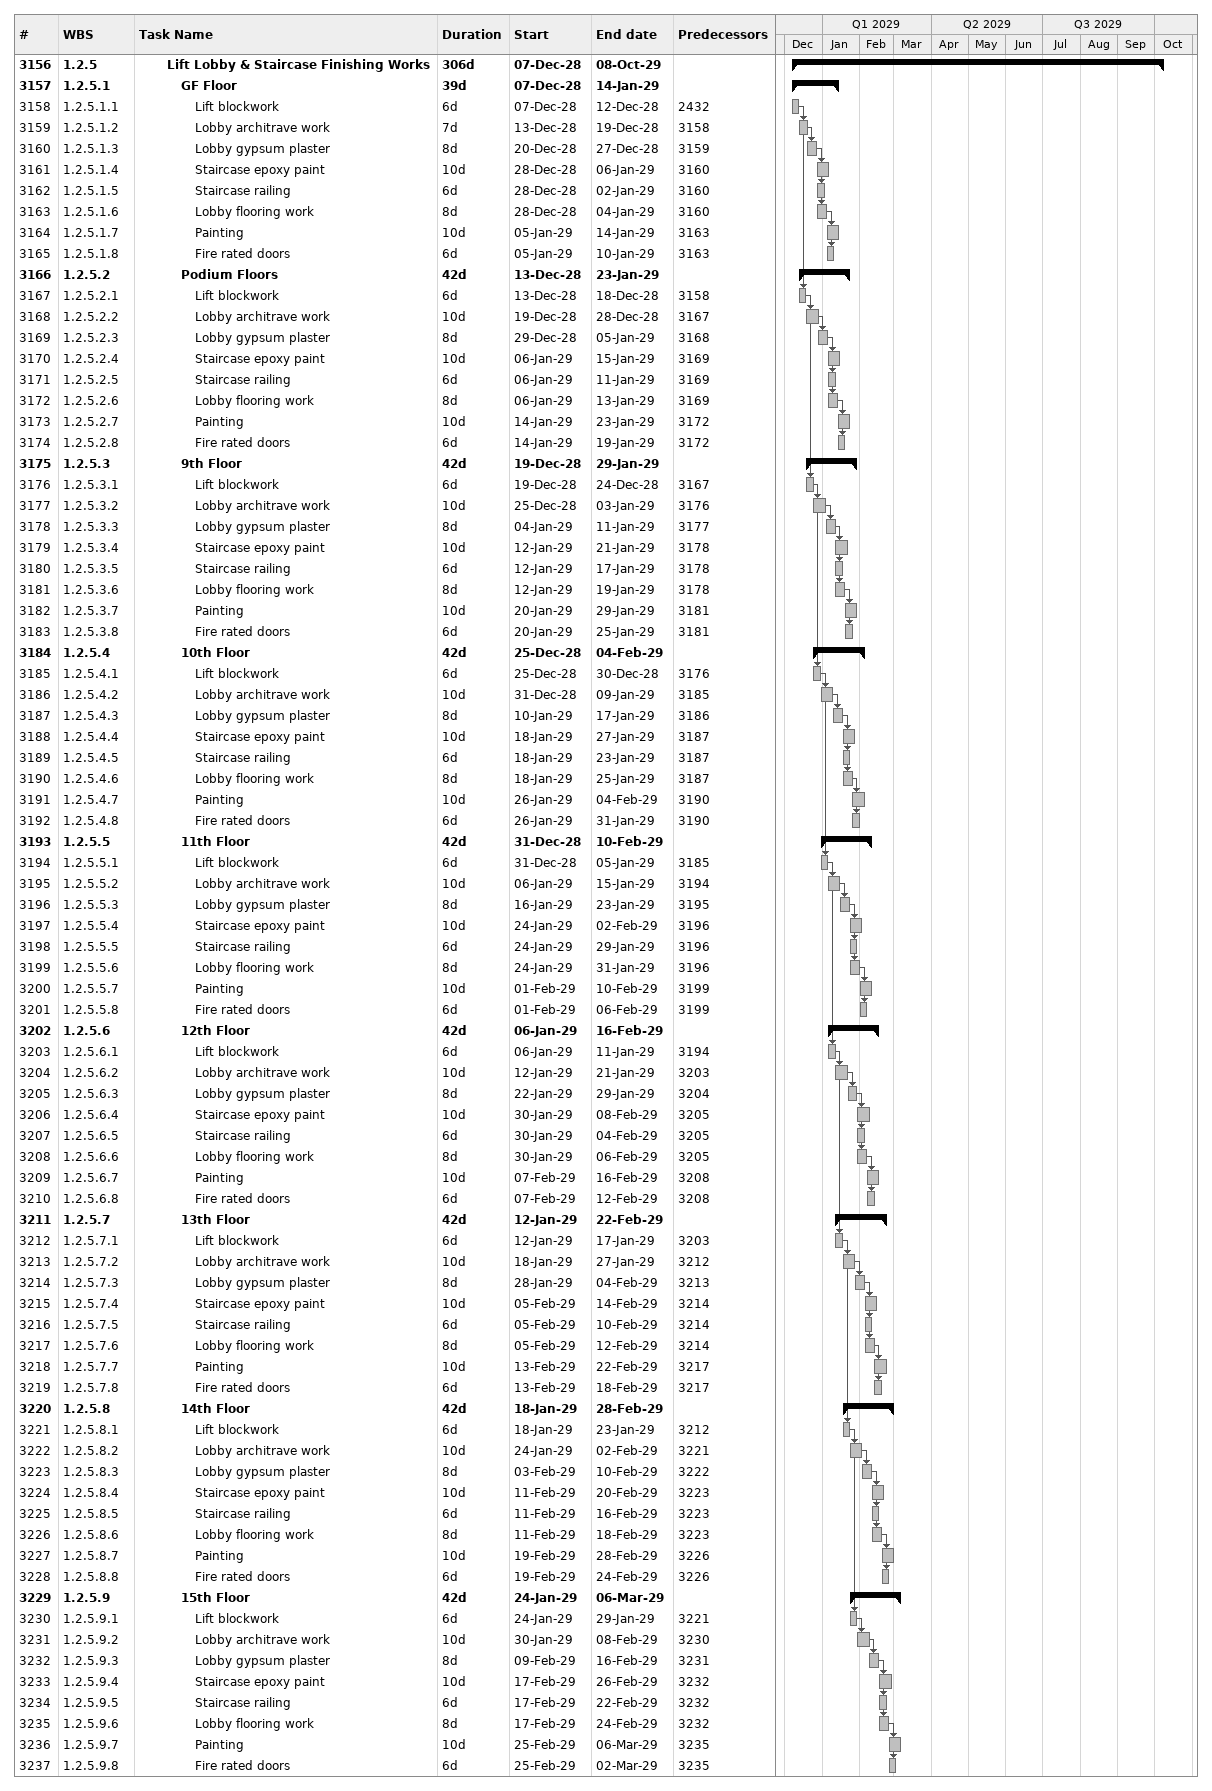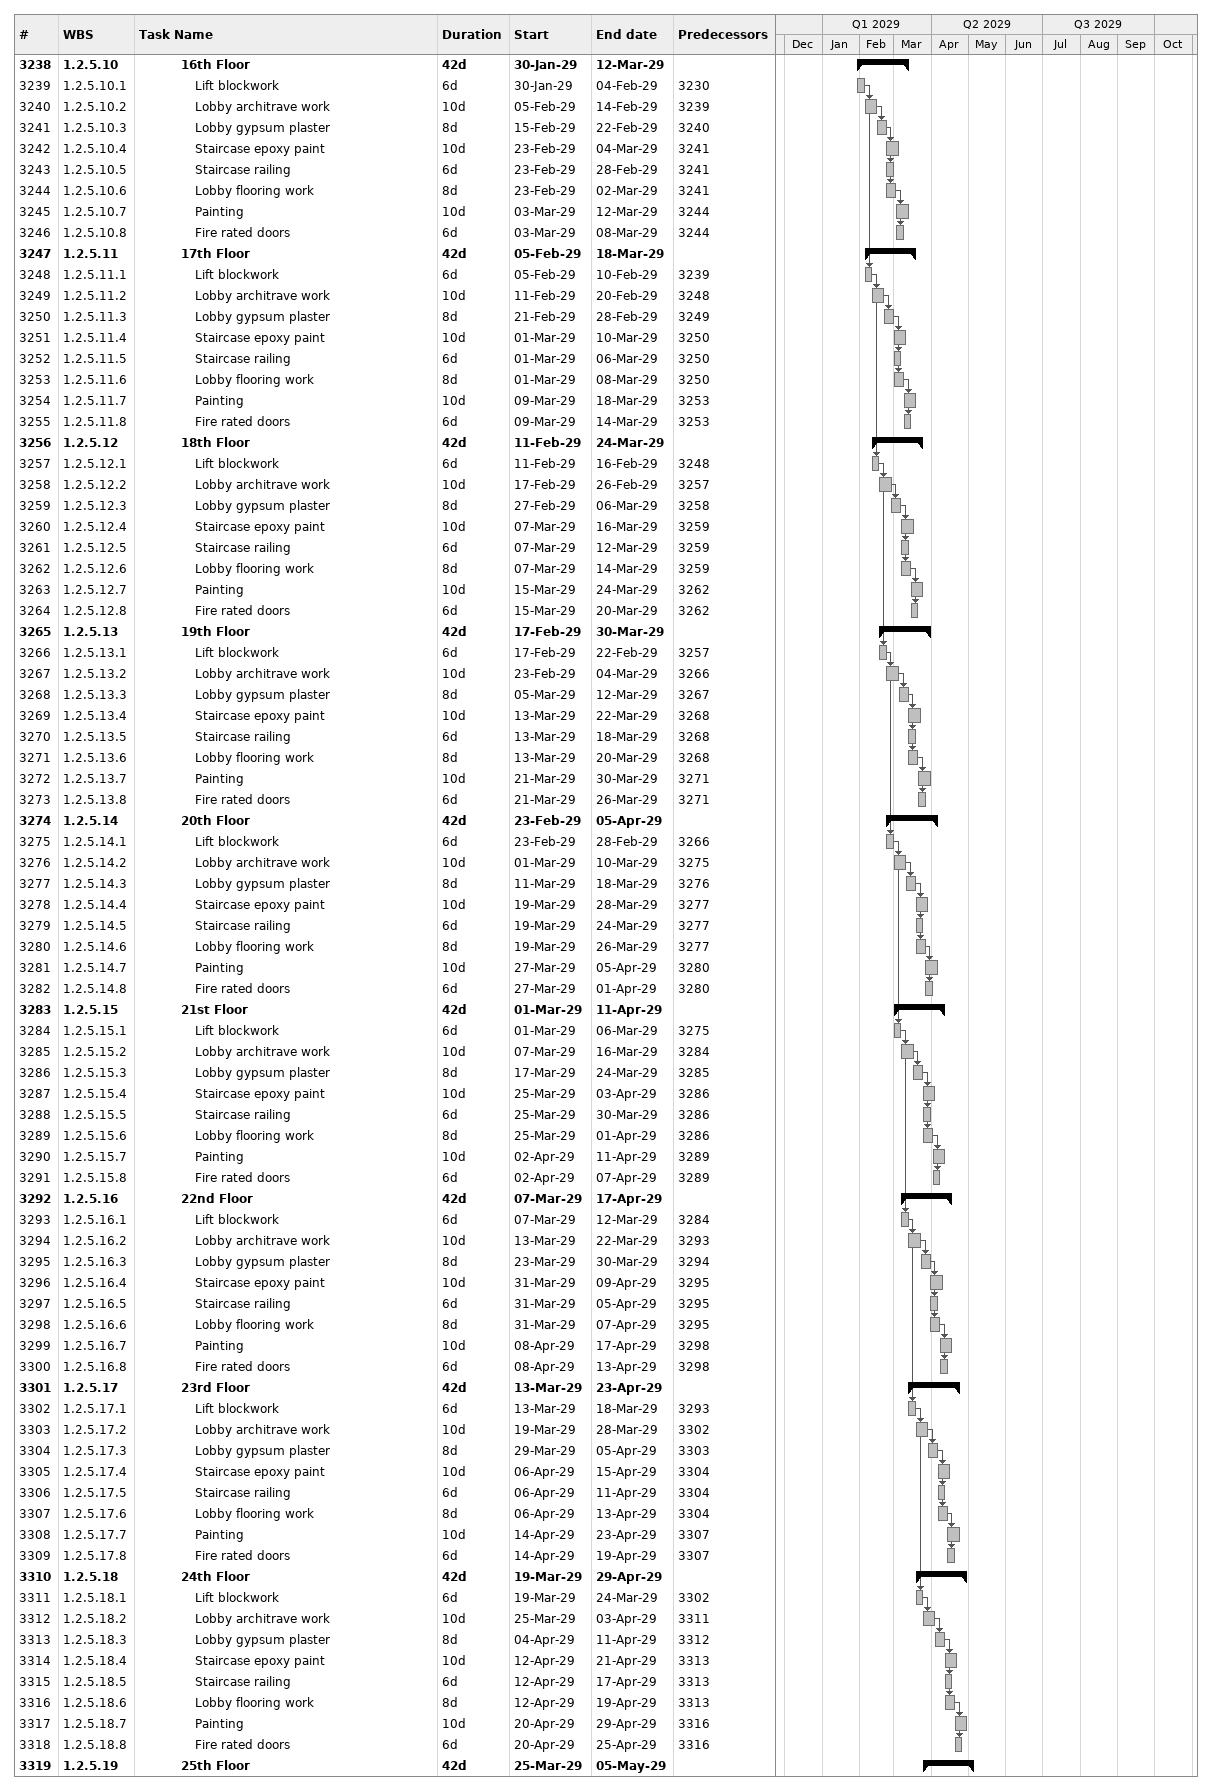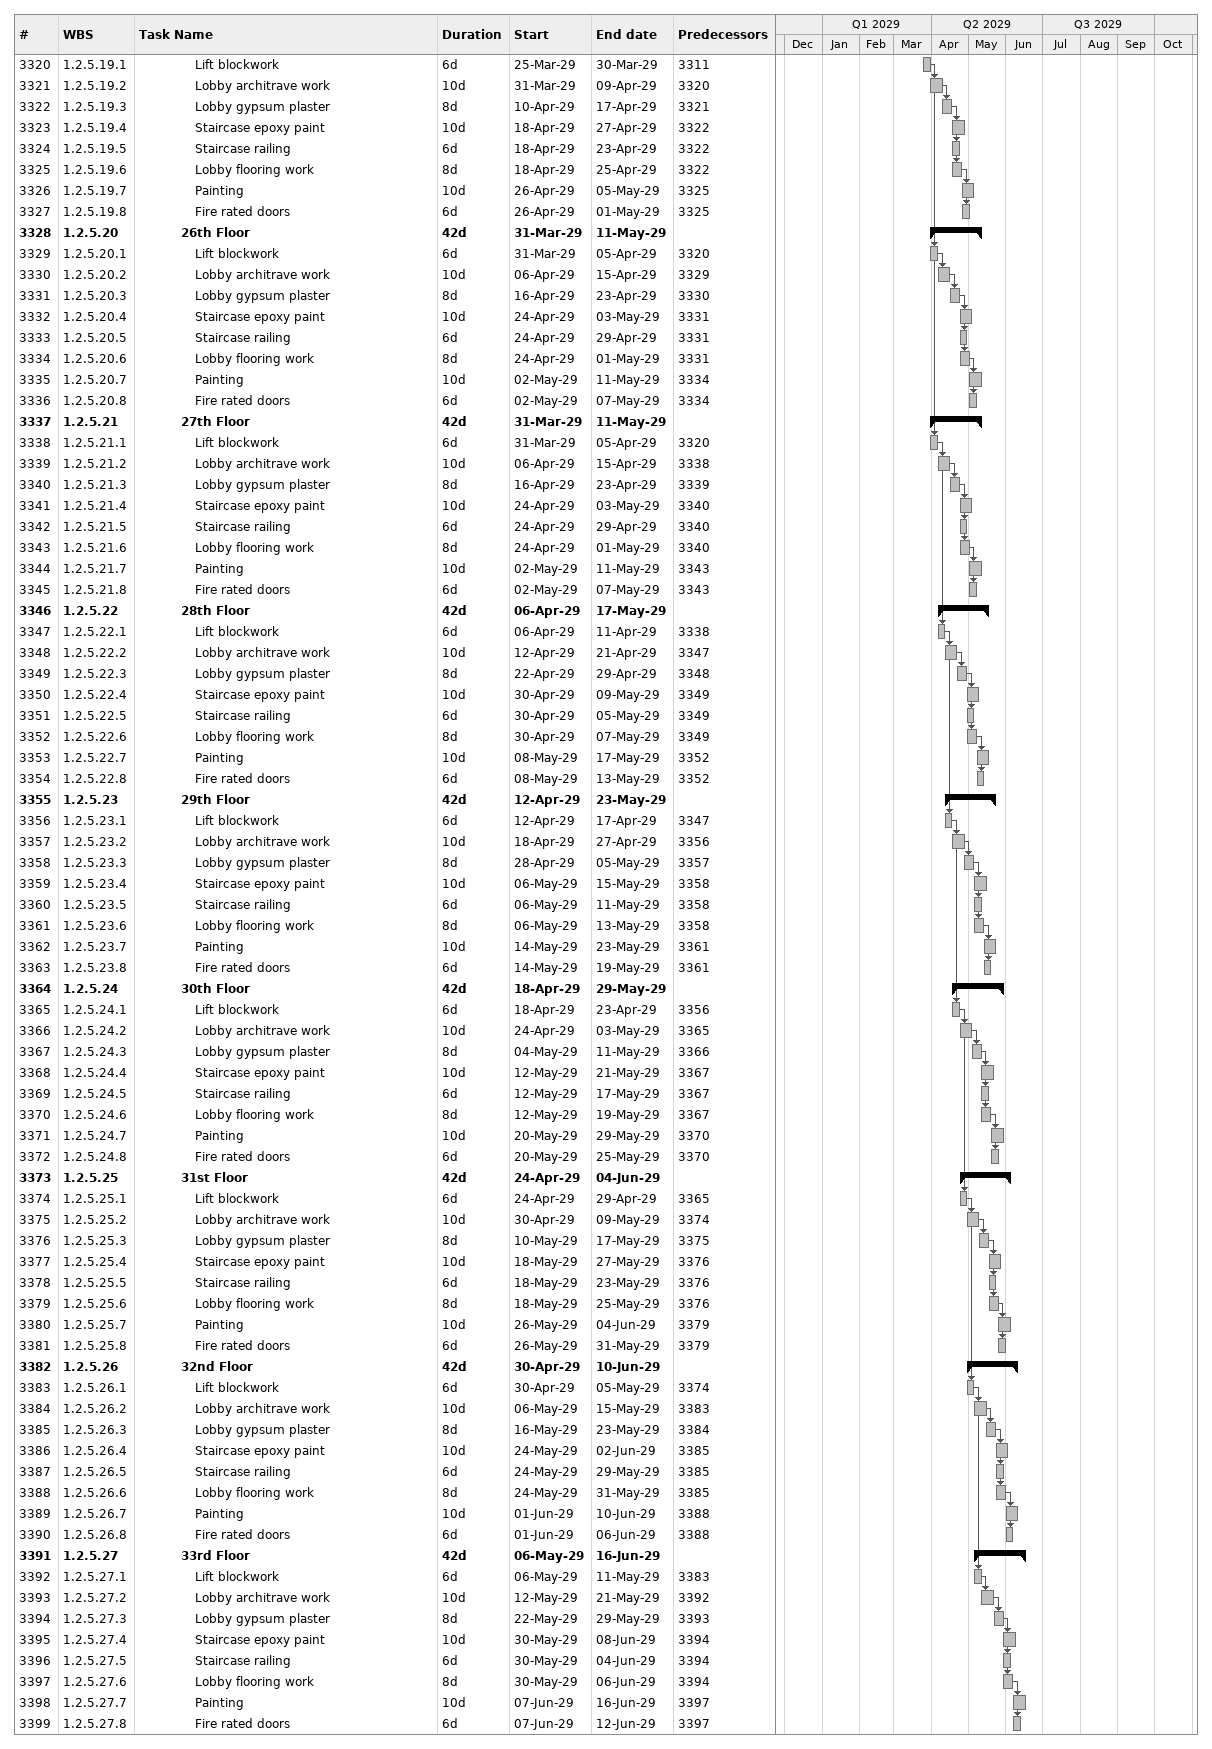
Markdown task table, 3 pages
| ID | WBS | Task | Duration | Start | Finish | Predecessors |
|---|---|---|---|---|---|---|
| 3156 | 1.2.5 | **Lift Lobby & Staircase Finishing Works** | 306d | 2028-12-07 | 2029-10-08 |  |
| 3157 | 1.2.5.1 | **GF Floor** | 39d | 2028-12-07 | 2029-01-14 |  |
| 3158 | 1.2.5.1.1 | Lift blockwork | 6d | 2028-12-07 | 2028-12-12 | 2432 |
| 3159 | 1.2.5.1.2 | Lobby architrave work | 7d | 2028-12-13 | 2028-12-19 | 3158 |
| 3160 | 1.2.5.1.3 | Lobby gypsum plaster | 8d | 2028-12-20 | 2028-12-27 | 3159 |
| 3161 | 1.2.5.1.4 | Staircase epoxy paint | 10d | 2028-12-28 | 2029-01-06 | 3160 |
| 3162 | 1.2.5.1.5 | Staircase railing | 6d | 2028-12-28 | 2029-01-02 | 3160 |
| 3163 | 1.2.5.1.6 | Lobby flooring work | 8d | 2028-12-28 | 2029-01-04 | 3160 |
| 3164 | 1.2.5.1.7 | Painting | 10d | 2029-01-05 | 2029-01-14 | 3163 |
| 3165 | 1.2.5.1.8 | Fire rated doors | 6d | 2029-01-05 | 2029-01-10 | 3163 |
| 3166 | 1.2.5.2 | **Podium Floors** | 42d | 2028-12-13 | 2029-01-23 |  |
| 3167 | 1.2.5.2.1 | Lift blockwork | 6d | 2028-12-13 | 2028-12-18 | 3158 |
| 3168 | 1.2.5.2.2 | Lobby architrave work | 10d | 2028-12-19 | 2028-12-28 | 3167 |
| 3169 | 1.2.5.2.3 | Lobby gypsum plaster | 8d | 2028-12-29 | 2029-01-05 | 3168 |
| 3170 | 1.2.5.2.4 | Staircase epoxy paint | 10d | 2029-01-06 | 2029-01-15 | 3169 |
| 3171 | 1.2.5.2.5 | Staircase railing | 6d | 2029-01-06 | 2029-01-11 | 3169 |
| 3172 | 1.2.5.2.6 | Lobby flooring work | 8d | 2029-01-06 | 2029-01-13 | 3169 |
| 3173 | 1.2.5.2.7 | Painting | 10d | 2029-01-14 | 2029-01-23 | 3172 |
| 3174 | 1.2.5.2.8 | Fire rated doors | 6d | 2029-01-14 | 2029-01-19 | 3172 |
| 3175 | 1.2.5.3 | **9th Floor** | 42d | 2028-12-19 | 2029-01-29 |  |
| 3176 | 1.2.5.3.1 | Lift blockwork | 6d | 2028-12-19 | 2028-12-24 | 3167 |
| 3177 | 1.2.5.3.2 | Lobby architrave work | 10d | 2028-12-25 | 2029-01-03 | 3176 |
| 3178 | 1.2.5.3.3 | Lobby gypsum plaster | 8d | 2029-01-04 | 2029-01-11 | 3177 |
| 3179 | 1.2.5.3.4 | Staircase epoxy paint | 10d | 2029-01-12 | 2029-01-21 | 3178 |
| 3180 | 1.2.5.3.5 | Staircase railing | 6d | 2029-01-12 | 2029-01-17 | 3178 |
| 3181 | 1.2.5.3.6 | Lobby flooring work | 8d | 2029-01-12 | 2029-01-19 | 3178 |
| 3182 | 1.2.5.3.7 | Painting | 10d | 2029-01-20 | 2029-01-29 | 3181 |
| 3183 | 1.2.5.3.8 | Fire rated doors | 6d | 2029-01-20 | 2029-01-25 | 3181 |
| 3184 | 1.2.5.4 | **10th Floor** | 42d | 2028-12-25 | 2029-02-04 |  |
| 3185 | 1.2.5.4.1 | Lift blockwork | 6d | 2028-12-25 | 2028-12-30 | 3176 |
| 3186 | 1.2.5.4.2 | Lobby architrave work | 10d | 2028-12-31 | 2029-01-09 | 3185 |
| 3187 | 1.2.5.4.3 | Lobby gypsum plaster | 8d | 2029-01-10 | 2029-01-17 | 3186 |
| 3188 | 1.2.5.4.4 | Staircase epoxy paint | 10d | 2029-01-18 | 2029-01-27 | 3187 |
| 3189 | 1.2.5.4.5 | Staircase railing | 6d | 2029-01-18 | 2029-01-23 | 3187 |
| 3190 | 1.2.5.4.6 | Lobby flooring work | 8d | 2029-01-18 | 2029-01-25 | 3187 |
| 3191 | 1.2.5.4.7 | Painting | 10d | 2029-01-26 | 2029-02-04 | 3190 |
| 3192 | 1.2.5.4.8 | Fire rated doors | 6d | 2029-01-26 | 2029-01-31 | 3190 |
| 3193 | 1.2.5.5 | **11th Floor** | 42d | 2028-12-31 | 2029-02-10 |  |
| 3194 | 1.2.5.5.1 | Lift blockwork | 6d | 2028-12-31 | 2029-01-05 | 3185 |
| 3195 | 1.2.5.5.2 | Lobby architrave work | 10d | 2029-01-06 | 2029-01-15 | 3194 |
| 3196 | 1.2.5.5.3 | Lobby gypsum plaster | 8d | 2029-01-16 | 2029-01-23 | 3195 |
| 3197 | 1.2.5.5.4 | Staircase epoxy paint | 10d | 2029-01-24 | 2029-02-02 | 3196 |
| 3198 | 1.2.5.5.5 | Staircase railing | 6d | 2029-01-24 | 2029-01-29 | 3196 |
| 3199 | 1.2.5.5.6 | Lobby flooring work | 8d | 2029-01-24 | 2029-01-31 | 3196 |
| 3200 | 1.2.5.5.7 | Painting | 10d | 2029-02-01 | 2029-02-10 | 3199 |
| 3201 | 1.2.5.5.8 | Fire rated doors | 6d | 2029-02-01 | 2029-02-06 | 3199 |
| 3202 | 1.2.5.6 | **12th Floor** | 42d | 2029-01-06 | 2029-02-16 |  |
| 3203 | 1.2.5.6.1 | Lift blockwork | 6d | 2029-01-06 | 2029-01-11 | 3194 |
| 3204 | 1.2.5.6.2 | Lobby architrave work | 10d | 2029-01-12 | 2029-01-21 | 3203 |
| 3205 | 1.2.5.6.3 | Lobby gypsum plaster | 8d | 2029-01-22 | 2029-01-29 | 3204 |
| 3206 | 1.2.5.6.4 | Staircase epoxy paint | 10d | 2029-01-30 | 2029-02-08 | 3205 |
| 3207 | 1.2.5.6.5 | Staircase railing | 6d | 2029-01-30 | 2029-02-04 | 3205 |
| 3208 | 1.2.5.6.6 | Lobby flooring work | 8d | 2029-01-30 | 2029-02-06 | 3205 |
| 3209 | 1.2.5.6.7 | Painting | 10d | 2029-02-07 | 2029-02-16 | 3208 |
| 3210 | 1.2.5.6.8 | Fire rated doors | 6d | 2029-02-07 | 2029-02-12 | 3208 |
| 3211 | 1.2.5.7 | **13th Floor** | 42d | 2029-01-12 | 2029-02-22 |  |
| 3212 | 1.2.5.7.1 | Lift blockwork | 6d | 2029-01-12 | 2029-01-17 | 3203 |
| 3213 | 1.2.5.7.2 | Lobby architrave work | 10d | 2029-01-18 | 2029-01-27 | 3212 |
| 3214 | 1.2.5.7.3 | Lobby gypsum plaster | 8d | 2029-01-28 | 2029-02-04 | 3213 |
| 3215 | 1.2.5.7.4 | Staircase epoxy paint | 10d | 2029-02-05 | 2029-02-14 | 3214 |
| 3216 | 1.2.5.7.5 | Staircase railing | 6d | 2029-02-05 | 2029-02-10 | 3214 |
| 3217 | 1.2.5.7.6 | Lobby flooring work | 8d | 2029-02-05 | 2029-02-12 | 3214 |
| 3218 | 1.2.5.7.7 | Painting | 10d | 2029-02-13 | 2029-02-22 | 3217 |
| 3219 | 1.2.5.7.8 | Fire rated doors | 6d | 2029-02-13 | 2029-02-18 | 3217 |
| 3220 | 1.2.5.8 | **14th Floor** | 42d | 2029-01-18 | 2029-02-28 |  |
| 3221 | 1.2.5.8.1 | Lift blockwork | 6d | 2029-01-18 | 2029-01-23 | 3212 |
| 3222 | 1.2.5.8.2 | Lobby architrave work | 10d | 2029-01-24 | 2029-02-02 | 3221 |
| 3223 | 1.2.5.8.3 | Lobby gypsum plaster | 8d | 2029-02-03 | 2029-02-10 | 3222 |
| 3224 | 1.2.5.8.4 | Staircase epoxy paint | 10d | 2029-02-11 | 2029-02-20 | 3223 |
| 3225 | 1.2.5.8.5 | Staircase railing | 6d | 2029-02-11 | 2029-02-16 | 3223 |
| 3226 | 1.2.5.8.6 | Lobby flooring work | 8d | 2029-02-11 | 2029-02-18 | 3223 |
| 3227 | 1.2.5.8.7 | Painting | 10d | 2029-02-19 | 2029-02-28 | 3226 |
| 3228 | 1.2.5.8.8 | Fire rated doors | 6d | 2029-02-19 | 2029-02-24 | 3226 |
| 3229 | 1.2.5.9 | **15th Floor** | 42d | 2029-01-24 | 2029-03-06 |  |
| 3230 | 1.2.5.9.1 | Lift blockwork | 6d | 2029-01-24 | 2029-01-29 | 3221 |
| 3231 | 1.2.5.9.2 | Lobby architrave work | 10d | 2029-01-30 | 2029-02-08 | 3230 |
| 3232 | 1.2.5.9.3 | Lobby gypsum plaster | 8d | 2029-02-09 | 2029-02-16 | 3231 |
| 3233 | 1.2.5.9.4 | Staircase epoxy paint | 10d | 2029-02-17 | 2029-02-26 | 3232 |
| 3234 | 1.2.5.9.5 | Staircase railing | 6d | 2029-02-17 | 2029-02-22 | 3232 |
| 3235 | 1.2.5.9.6 | Lobby flooring work | 8d | 2029-02-17 | 2029-02-24 | 3232 |
| 3236 | 1.2.5.9.7 | Painting | 10d | 2029-02-25 | 2029-03-06 | 3235 |
| 3237 | 1.2.5.9.8 | Fire rated doors | 6d | 2029-02-25 | 2029-03-02 | 3235 |
| 3238 | 1.2.5.10 | **16th Floor** | 42d | 2029-01-30 | 2029-03-12 |  |
| 3239 | 1.2.5.10.1 | Lift blockwork | 6d | 2029-01-30 | 2029-02-04 | 3230 |
| 3240 | 1.2.5.10.2 | Lobby architrave work | 10d | 2029-02-05 | 2029-02-14 | 3239 |
| 3241 | 1.2.5.10.3 | Lobby gypsum plaster | 8d | 2029-02-15 | 2029-02-22 | 3240 |
| 3242 | 1.2.5.10.4 | Staircase epoxy paint | 10d | 2029-02-23 | 2029-03-04 | 3241 |
| 3243 | 1.2.5.10.5 | Staircase railing | 6d | 2029-02-23 | 2029-02-28 | 3241 |
| 3244 | 1.2.5.10.6 | Lobby flooring work | 8d | 2029-02-23 | 2029-03-02 | 3241 |
| 3245 | 1.2.5.10.7 | Painting | 10d | 2029-03-03 | 2029-03-12 | 3244 |
| 3246 | 1.2.5.10.8 | Fire rated doors | 6d | 2029-03-03 | 2029-03-08 | 3244 |
| 3247 | 1.2.5.11 | **17th Floor** | 42d | 2029-02-05 | 2029-03-18 |  |
| 3248 | 1.2.5.11.1 | Lift blockwork | 6d | 2029-02-05 | 2029-02-10 | 3239 |
| 3249 | 1.2.5.11.2 | Lobby architrave work | 10d | 2029-02-11 | 2029-02-20 | 3248 |
| 3250 | 1.2.5.11.3 | Lobby gypsum plaster | 8d | 2029-02-21 | 2029-02-28 | 3249 |
| 3251 | 1.2.5.11.4 | Staircase epoxy paint | 10d | 2029-03-01 | 2029-03-10 | 3250 |
| 3252 | 1.2.5.11.5 | Staircase railing | 6d | 2029-03-01 | 2029-03-06 | 3250 |
| 3253 | 1.2.5.11.6 | Lobby flooring work | 8d | 2029-03-01 | 2029-03-08 | 3250 |
| 3254 | 1.2.5.11.7 | Painting | 10d | 2029-03-09 | 2029-03-18 | 3253 |
| 3255 | 1.2.5.11.8 | Fire rated doors | 6d | 2029-03-09 | 2029-03-14 | 3253 |
| 3256 | 1.2.5.12 | **18th Floor** | 42d | 2029-02-11 | 2029-03-24 |  |
| 3257 | 1.2.5.12.1 | Lift blockwork | 6d | 2029-02-11 | 2029-02-16 | 3248 |
| 3258 | 1.2.5.12.2 | Lobby architrave work | 10d | 2029-02-17 | 2029-02-26 | 3257 |
| 3259 | 1.2.5.12.3 | Lobby gypsum plaster | 8d | 2029-02-27 | 2029-03-06 | 3258 |
| 3260 | 1.2.5.12.4 | Staircase epoxy paint | 10d | 2029-03-07 | 2029-03-16 | 3259 |
| 3261 | 1.2.5.12.5 | Staircase railing | 6d | 2029-03-07 | 2029-03-12 | 3259 |
| 3262 | 1.2.5.12.6 | Lobby flooring work | 8d | 2029-03-07 | 2029-03-14 | 3259 |
| 3263 | 1.2.5.12.7 | Painting | 10d | 2029-03-15 | 2029-03-24 | 3262 |
| 3264 | 1.2.5.12.8 | Fire rated doors | 6d | 2029-03-15 | 2029-03-20 | 3262 |
| 3265 | 1.2.5.13 | **19th Floor** | 42d | 2029-02-17 | 2029-03-30 |  |
| 3266 | 1.2.5.13.1 | Lift blockwork | 6d | 2029-02-17 | 2029-02-22 | 3257 |
| 3267 | 1.2.5.13.2 | Lobby architrave work | 10d | 2029-02-23 | 2029-03-04 | 3266 |
| 3268 | 1.2.5.13.3 | Lobby gypsum plaster | 8d | 2029-03-05 | 2029-03-12 | 3267 |
| 3269 | 1.2.5.13.4 | Staircase epoxy paint | 10d | 2029-03-13 | 2029-03-22 | 3268 |
| 3270 | 1.2.5.13.5 | Staircase railing | 6d | 2029-03-13 | 2029-03-18 | 3268 |
| 3271 | 1.2.5.13.6 | Lobby flooring work | 8d | 2029-03-13 | 2029-03-20 | 3268 |
| 3272 | 1.2.5.13.7 | Painting | 10d | 2029-03-21 | 2029-03-30 | 3271 |
| 3273 | 1.2.5.13.8 | Fire rated doors | 6d | 2029-03-21 | 2029-03-26 | 3271 |
| 3274 | 1.2.5.14 | **20th Floor** | 42d | 2029-02-23 | 2029-04-05 |  |
| 3275 | 1.2.5.14.1 | Lift blockwork | 6d | 2029-02-23 | 2029-02-28 | 3266 |
| 3276 | 1.2.5.14.2 | Lobby architrave work | 10d | 2029-03-01 | 2029-03-10 | 3275 |
| 3277 | 1.2.5.14.3 | Lobby gypsum plaster | 8d | 2029-03-11 | 2029-03-18 | 3276 |
| 3278 | 1.2.5.14.4 | Staircase epoxy paint | 10d | 2029-03-19 | 2029-03-28 | 3277 |
| 3279 | 1.2.5.14.5 | Staircase railing | 6d | 2029-03-19 | 2029-03-24 | 3277 |
| 3280 | 1.2.5.14.6 | Lobby flooring work | 8d | 2029-03-19 | 2029-03-26 | 3277 |
| 3281 | 1.2.5.14.7 | Painting | 10d | 2029-03-27 | 2029-04-05 | 3280 |
| 3282 | 1.2.5.14.8 | Fire rated doors | 6d | 2029-03-27 | 2029-04-01 | 3280 |
| 3283 | 1.2.5.15 | **21st Floor** | 42d | 2029-03-01 | 2029-04-11 |  |
| 3284 | 1.2.5.15.1 | Lift blockwork | 6d | 2029-03-01 | 2029-03-06 | 3275 |
| 3285 | 1.2.5.15.2 | Lobby architrave work | 10d | 2029-03-07 | 2029-03-16 | 3284 |
| 3286 | 1.2.5.15.3 | Lobby gypsum plaster | 8d | 2029-03-17 | 2029-03-24 | 3285 |
| 3287 | 1.2.5.15.4 | Staircase epoxy paint | 10d | 2029-03-25 | 2029-04-03 | 3286 |
| 3288 | 1.2.5.15.5 | Staircase railing | 6d | 2029-03-25 | 2029-03-30 | 3286 |
| 3289 | 1.2.5.15.6 | Lobby flooring work | 8d | 2029-03-25 | 2029-04-01 | 3286 |
| 3290 | 1.2.5.15.7 | Painting | 10d | 2029-04-02 | 2029-04-11 | 3289 |
| 3291 | 1.2.5.15.8 | Fire rated doors | 6d | 2029-04-02 | 2029-04-07 | 3289 |
| 3292 | 1.2.5.16 | **22nd Floor** | 42d | 2029-03-07 | 2029-04-17 |  |
| 3293 | 1.2.5.16.1 | Lift blockwork | 6d | 2029-03-07 | 2029-03-12 | 3284 |
| 3294 | 1.2.5.16.2 | Lobby architrave work | 10d | 2029-03-13 | 2029-03-22 | 3293 |
| 3295 | 1.2.5.16.3 | Lobby gypsum plaster | 8d | 2029-03-23 | 2029-03-30 | 3294 |
| 3296 | 1.2.5.16.4 | Staircase epoxy paint | 10d | 2029-03-31 | 2029-04-09 | 3295 |
| 3297 | 1.2.5.16.5 | Staircase railing | 6d | 2029-03-31 | 2029-04-05 | 3295 |
| 3298 | 1.2.5.16.6 | Lobby flooring work | 8d | 2029-03-31 | 2029-04-07 | 3295 |
| 3299 | 1.2.5.16.7 | Painting | 10d | 2029-04-08 | 2029-04-17 | 3298 |
| 3300 | 1.2.5.16.8 | Fire rated doors | 6d | 2029-04-08 | 2029-04-13 | 3298 |
| 3301 | 1.2.5.17 | **23rd Floor** | 42d | 2029-03-13 | 2029-04-23 |  |
| 3302 | 1.2.5.17.1 | Lift blockwork | 6d | 2029-03-13 | 2029-03-18 | 3293 |
| 3303 | 1.2.5.17.2 | Lobby architrave work | 10d | 2029-03-19 | 2029-03-28 | 3302 |
| 3304 | 1.2.5.17.3 | Lobby gypsum plaster | 8d | 2029-03-29 | 2029-04-05 | 3303 |
| 3305 | 1.2.5.17.4 | Staircase epoxy paint | 10d | 2029-04-06 | 2029-04-15 | 3304 |
| 3306 | 1.2.5.17.5 | Staircase railing | 6d | 2029-04-06 | 2029-04-11 | 3304 |
| 3307 | 1.2.5.17.6 | Lobby flooring work | 8d | 2029-04-06 | 2029-04-13 | 3304 |
| 3308 | 1.2.5.17.7 | Painting | 10d | 2029-04-14 | 2029-04-23 | 3307 |
| 3309 | 1.2.5.17.8 | Fire rated doors | 6d | 2029-04-14 | 2029-04-19 | 3307 |
| 3310 | 1.2.5.18 | **24th Floor** | 42d | 2029-03-19 | 2029-04-29 |  |
| 3311 | 1.2.5.18.1 | Lift blockwork | 6d | 2029-03-19 | 2029-03-24 | 3302 |
| 3312 | 1.2.5.18.2 | Lobby architrave work | 10d | 2029-03-25 | 2029-04-03 | 3311 |
| 3313 | 1.2.5.18.3 | Lobby gypsum plaster | 8d | 2029-04-04 | 2029-04-11 | 3312 |
| 3314 | 1.2.5.18.4 | Staircase epoxy paint | 10d | 2029-04-12 | 2029-04-21 | 3313 |
| 3315 | 1.2.5.18.5 | Staircase railing | 6d | 2029-04-12 | 2029-04-17 | 3313 |
| 3316 | 1.2.5.18.6 | Lobby flooring work | 8d | 2029-04-12 | 2029-04-19 | 3313 |
| 3317 | 1.2.5.18.7 | Painting | 10d | 2029-04-20 | 2029-04-29 | 3316 |
| 3318 | 1.2.5.18.8 | Fire rated doors | 6d | 2029-04-20 | 2029-04-25 | 3316 |
| 3319 | 1.2.5.19 | **25th Floor** | 42d | 2029-03-25 | 2029-05-05 |  |
| 3320 | 1.2.5.19.1 | Lift blockwork | 6d | 2029-03-25 | 2029-03-30 | 3311 |
| 3321 | 1.2.5.19.2 | Lobby architrave work | 10d | 2029-03-31 | 2029-04-09 | 3320 |
| 3322 | 1.2.5.19.3 | Lobby gypsum plaster | 8d | 2029-04-10 | 2029-04-17 | 3321 |
| 3323 | 1.2.5.19.4 | Staircase epoxy paint | 10d | 2029-04-18 | 2029-04-27 | 3322 |
| 3324 | 1.2.5.19.5 | Staircase railing | 6d | 2029-04-18 | 2029-04-23 | 3322 |
| 3325 | 1.2.5.19.6 | Lobby flooring work | 8d | 2029-04-18 | 2029-04-25 | 3322 |
| 3326 | 1.2.5.19.7 | Painting | 10d | 2029-04-26 | 2029-05-05 | 3325 |
| 3327 | 1.2.5.19.8 | Fire rated doors | 6d | 2029-04-26 | 2029-05-01 | 3325 |
| 3328 | 1.2.5.20 | **26th Floor** | 42d | 2029-03-31 | 2029-05-11 |  |
| 3329 | 1.2.5.20.1 | Lift blockwork | 6d | 2029-03-31 | 2029-04-05 | 3320 |
| 3330 | 1.2.5.20.2 | Lobby architrave work | 10d | 2029-04-06 | 2029-04-15 | 3329 |
| 3331 | 1.2.5.20.3 | Lobby gypsum plaster | 8d | 2029-04-16 | 2029-04-23 | 3330 |
| 3332 | 1.2.5.20.4 | Staircase epoxy paint | 10d | 2029-04-24 | 2029-05-03 | 3331 |
| 3333 | 1.2.5.20.5 | Staircase railing | 6d | 2029-04-24 | 2029-04-29 | 3331 |
| 3334 | 1.2.5.20.6 | Lobby flooring work | 8d | 2029-04-24 | 2029-05-01 | 3331 |
| 3335 | 1.2.5.20.7 | Painting | 10d | 2029-05-02 | 2029-05-11 | 3334 |
| 3336 | 1.2.5.20.8 | Fire rated doors | 6d | 2029-05-02 | 2029-05-07 | 3334 |
| 3337 | 1.2.5.21 | **27th Floor** | 42d | 2029-03-31 | 2029-05-11 |  |
| 3338 | 1.2.5.21.1 | Lift blockwork | 6d | 2029-03-31 | 2029-04-05 | 3320 |
| 3339 | 1.2.5.21.2 | Lobby architrave work | 10d | 2029-04-06 | 2029-04-15 | 3338 |
| 3340 | 1.2.5.21.3 | Lobby gypsum plaster | 8d | 2029-04-16 | 2029-04-23 | 3339 |
| 3341 | 1.2.5.21.4 | Staircase epoxy paint | 10d | 2029-04-24 | 2029-05-03 | 3340 |
| 3342 | 1.2.5.21.5 | Staircase railing | 6d | 2029-04-24 | 2029-04-29 | 3340 |
| 3343 | 1.2.5.21.6 | Lobby flooring work | 8d | 2029-04-24 | 2029-05-01 | 3340 |
| 3344 | 1.2.5.21.7 | Painting | 10d | 2029-05-02 | 2029-05-11 | 3343 |
| 3345 | 1.2.5.21.8 | Fire rated doors | 6d | 2029-05-02 | 2029-05-07 | 3343 |
| 3346 | 1.2.5.22 | **28th Floor** | 42d | 2029-04-06 | 2029-05-17 |  |
| 3347 | 1.2.5.22.1 | Lift blockwork | 6d | 2029-04-06 | 2029-04-11 | 3338 |
| 3348 | 1.2.5.22.2 | Lobby architrave work | 10d | 2029-04-12 | 2029-04-21 | 3347 |
| 3349 | 1.2.5.22.3 | Lobby gypsum plaster | 8d | 2029-04-22 | 2029-04-29 | 3348 |
| 3350 | 1.2.5.22.4 | Staircase epoxy paint | 10d | 2029-04-30 | 2029-05-09 | 3349 |
| 3351 | 1.2.5.22.5 | Staircase railing | 6d | 2029-04-30 | 2029-05-05 | 3349 |
| 3352 | 1.2.5.22.6 | Lobby flooring work | 8d | 2029-04-30 | 2029-05-07 | 3349 |
| 3353 | 1.2.5.22.7 | Painting | 10d | 2029-05-08 | 2029-05-17 | 3352 |
| 3354 | 1.2.5.22.8 | Fire rated doors | 6d | 2029-05-08 | 2029-05-13 | 3352 |
| 3355 | 1.2.5.23 | **29th Floor** | 42d | 2029-04-12 | 2029-05-23 |  |
| 3356 | 1.2.5.23.1 | Lift blockwork | 6d | 2029-04-12 | 2029-04-17 | 3347 |
| 3357 | 1.2.5.23.2 | Lobby architrave work | 10d | 2029-04-18 | 2029-04-27 | 3356 |
| 3358 | 1.2.5.23.3 | Lobby gypsum plaster | 8d | 2029-04-28 | 2029-05-05 | 3357 |
| 3359 | 1.2.5.23.4 | Staircase epoxy paint | 10d | 2029-05-06 | 2029-05-15 | 3358 |
| 3360 | 1.2.5.23.5 | Staircase railing | 6d | 2029-05-06 | 2029-05-11 | 3358 |
| 3361 | 1.2.5.23.6 | Lobby flooring work | 8d | 2029-05-06 | 2029-05-13 | 3358 |
| 3362 | 1.2.5.23.7 | Painting | 10d | 2029-05-14 | 2029-05-23 | 3361 |
| 3363 | 1.2.5.23.8 | Fire rated doors | 6d | 2029-05-14 | 2029-05-19 | 3361 |
| 3364 | 1.2.5.24 | **30th Floor** | 42d | 2029-04-18 | 2029-05-29 |  |
| 3365 | 1.2.5.24.1 | Lift blockwork | 6d | 2029-04-18 | 2029-04-23 | 3356 |
| 3366 | 1.2.5.24.2 | Lobby architrave work | 10d | 2029-04-24 | 2029-05-03 | 3365 |
| 3367 | 1.2.5.24.3 | Lobby gypsum plaster | 8d | 2029-05-04 | 2029-05-11 | 3366 |
| 3368 | 1.2.5.24.4 | Staircase epoxy paint | 10d | 2029-05-12 | 2029-05-21 | 3367 |
| 3369 | 1.2.5.24.5 | Staircase railing | 6d | 2029-05-12 | 2029-05-17 | 3367 |
| 3370 | 1.2.5.24.6 | Lobby flooring work | 8d | 2029-05-12 | 2029-05-19 | 3367 |
| 3371 | 1.2.5.24.7 | Painting | 10d | 2029-05-20 | 2029-05-29 | 3370 |
| 3372 | 1.2.5.24.8 | Fire rated doors | 6d | 2029-05-20 | 2029-05-25 | 3370 |
| 3373 | 1.2.5.25 | **31st Floor** | 42d | 2029-04-24 | 2029-06-04 |  |
| 3374 | 1.2.5.25.1 | Lift blockwork | 6d | 2029-04-24 | 2029-04-29 | 3365 |
| 3375 | 1.2.5.25.2 | Lobby architrave work | 10d | 2029-04-30 | 2029-05-09 | 3374 |
| 3376 | 1.2.5.25.3 | Lobby gypsum plaster | 8d | 2029-05-10 | 2029-05-17 | 3375 |
| 3377 | 1.2.5.25.4 | Staircase epoxy paint | 10d | 2029-05-18 | 2029-05-27 | 3376 |
| 3378 | 1.2.5.25.5 | Staircase railing | 6d | 2029-05-18 | 2029-05-23 | 3376 |
| 3379 | 1.2.5.25.6 | Lobby flooring work | 8d | 2029-05-18 | 2029-05-25 | 3376 |
| 3380 | 1.2.5.25.7 | Painting | 10d | 2029-05-26 | 2029-06-04 | 3379 |
| 3381 | 1.2.5.25.8 | Fire rated doors | 6d | 2029-05-26 | 2029-05-31 | 3379 |
| 3382 | 1.2.5.26 | **32nd Floor** | 42d | 2029-04-30 | 2029-06-10 |  |
| 3383 | 1.2.5.26.1 | Lift blockwork | 6d | 2029-04-30 | 2029-05-05 | 3374 |
| 3384 | 1.2.5.26.2 | Lobby architrave work | 10d | 2029-05-06 | 2029-05-15 | 3383 |
| 3385 | 1.2.5.26.3 | Lobby gypsum plaster | 8d | 2029-05-16 | 2029-05-23 | 3384 |
| 3386 | 1.2.5.26.4 | Staircase epoxy paint | 10d | 2029-05-24 | 2029-06-02 | 3385 |
| 3387 | 1.2.5.26.5 | Staircase railing | 6d | 2029-05-24 | 2029-05-29 | 3385 |
| 3388 | 1.2.5.26.6 | Lobby flooring work | 8d | 2029-05-24 | 2029-05-31 | 3385 |
| 3389 | 1.2.5.26.7 | Painting | 10d | 2029-06-01 | 2029-06-10 | 3388 |
| 3390 | 1.2.5.26.8 | Fire rated doors | 6d | 2029-06-01 | 2029-06-06 | 3388 |
| 3391 | 1.2.5.27 | **33rd Floor** | 42d | 2029-05-06 | 2029-06-16 |  |
| 3392 | 1.2.5.27.1 | Lift blockwork | 6d | 2029-05-06 | 2029-05-11 | 3383 |
| 3393 | 1.2.5.27.2 | Lobby architrave work | 10d | 2029-05-12 | 2029-05-21 | 3392 |
| 3394 | 1.2.5.27.3 | Lobby gypsum plaster | 8d | 2029-05-22 | 2029-05-29 | 3393 |
| 3395 | 1.2.5.27.4 | Staircase epoxy paint | 10d | 2029-05-30 | 2029-06-08 | 3394 |
| 3396 | 1.2.5.27.5 | Staircase railing | 6d | 2029-05-30 | 2029-06-04 | 3394 |
| 3397 | 1.2.5.27.6 | Lobby flooring work | 8d | 2029-05-30 | 2029-06-06 | 3394 |
| 3398 | 1.2.5.27.7 | Painting | 10d | 2029-06-07 | 2029-06-16 | 3397 |
| 3399 | 1.2.5.27.8 | Fire rated doors | 6d | 2029-06-07 | 2029-06-12 | 3397 |
